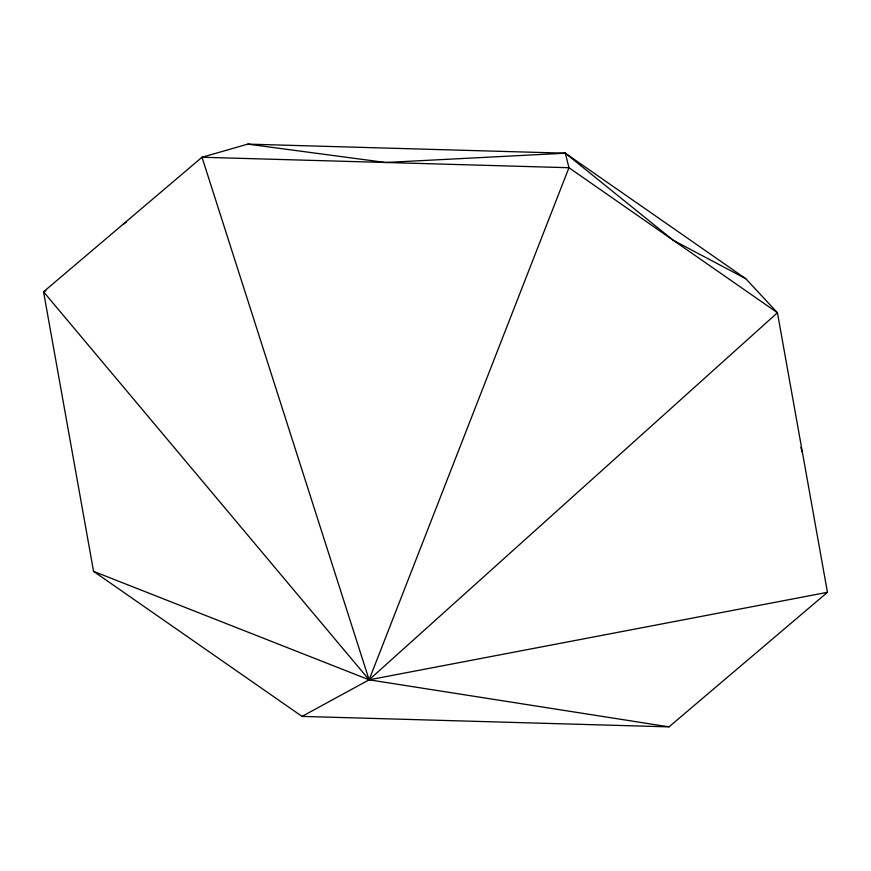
<?xml version="1.0" encoding="UTF-8"?>
<svg xmlns="http://www.w3.org/2000/svg" width="871" height="871" viewBox="0 0 871 871"><rect width="100%" height="100%" fill="white"/><g stroke="black" fill="none" stroke-linecap="round" stroke-linejoin="round"><path stroke-width="1.31" d="M668.993 726.871L827.45 592.324L777.433 312.743L745.772 278.698L565.355 153.198L247.81 144.129L202.007 157.248L43.55 291.796L93.567 571.365L302.052 716.398L668.993 726.871L369.119 679.816L93.567 571.365M122.778 224.522L126.186 222.323M302.052 716.398L369.119 679.816L777.433 312.743L568.948 167.722L202.007 157.248L369.119 679.816L827.45 592.324M45.989 290.664L43.55 291.796L369.119 679.816L568.948 167.722L565.355 153.198L385.483 162.485L247.81 144.129M745.772 278.698L673.196 240.233L565.355 153.198M800.765 447.378L802.441 452.539"/></g></svg>
